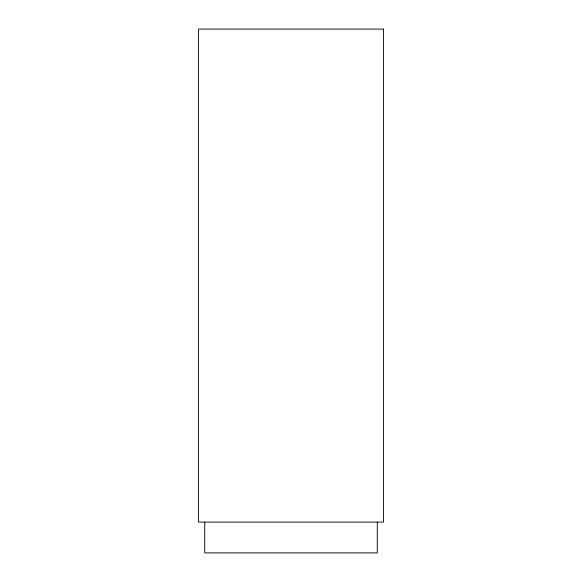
<?xml version="1.0" encoding="UTF-8"?>
<svg xmlns="http://www.w3.org/2000/svg" width="582" height="582" viewBox="0 0 582 582"><rect width="100%" height="100%" fill="white"/><g stroke="black" fill="none" stroke-linecap="round" stroke-linejoin="round"><path stroke-width="0.87" d="M377.274 522.09L377.274 552.9L204.726 552.9L204.726 522.09M383.436 29.1L198.564 29.1L198.564 522.09L383.436 522.09L383.436 29.1"/></g></svg>
